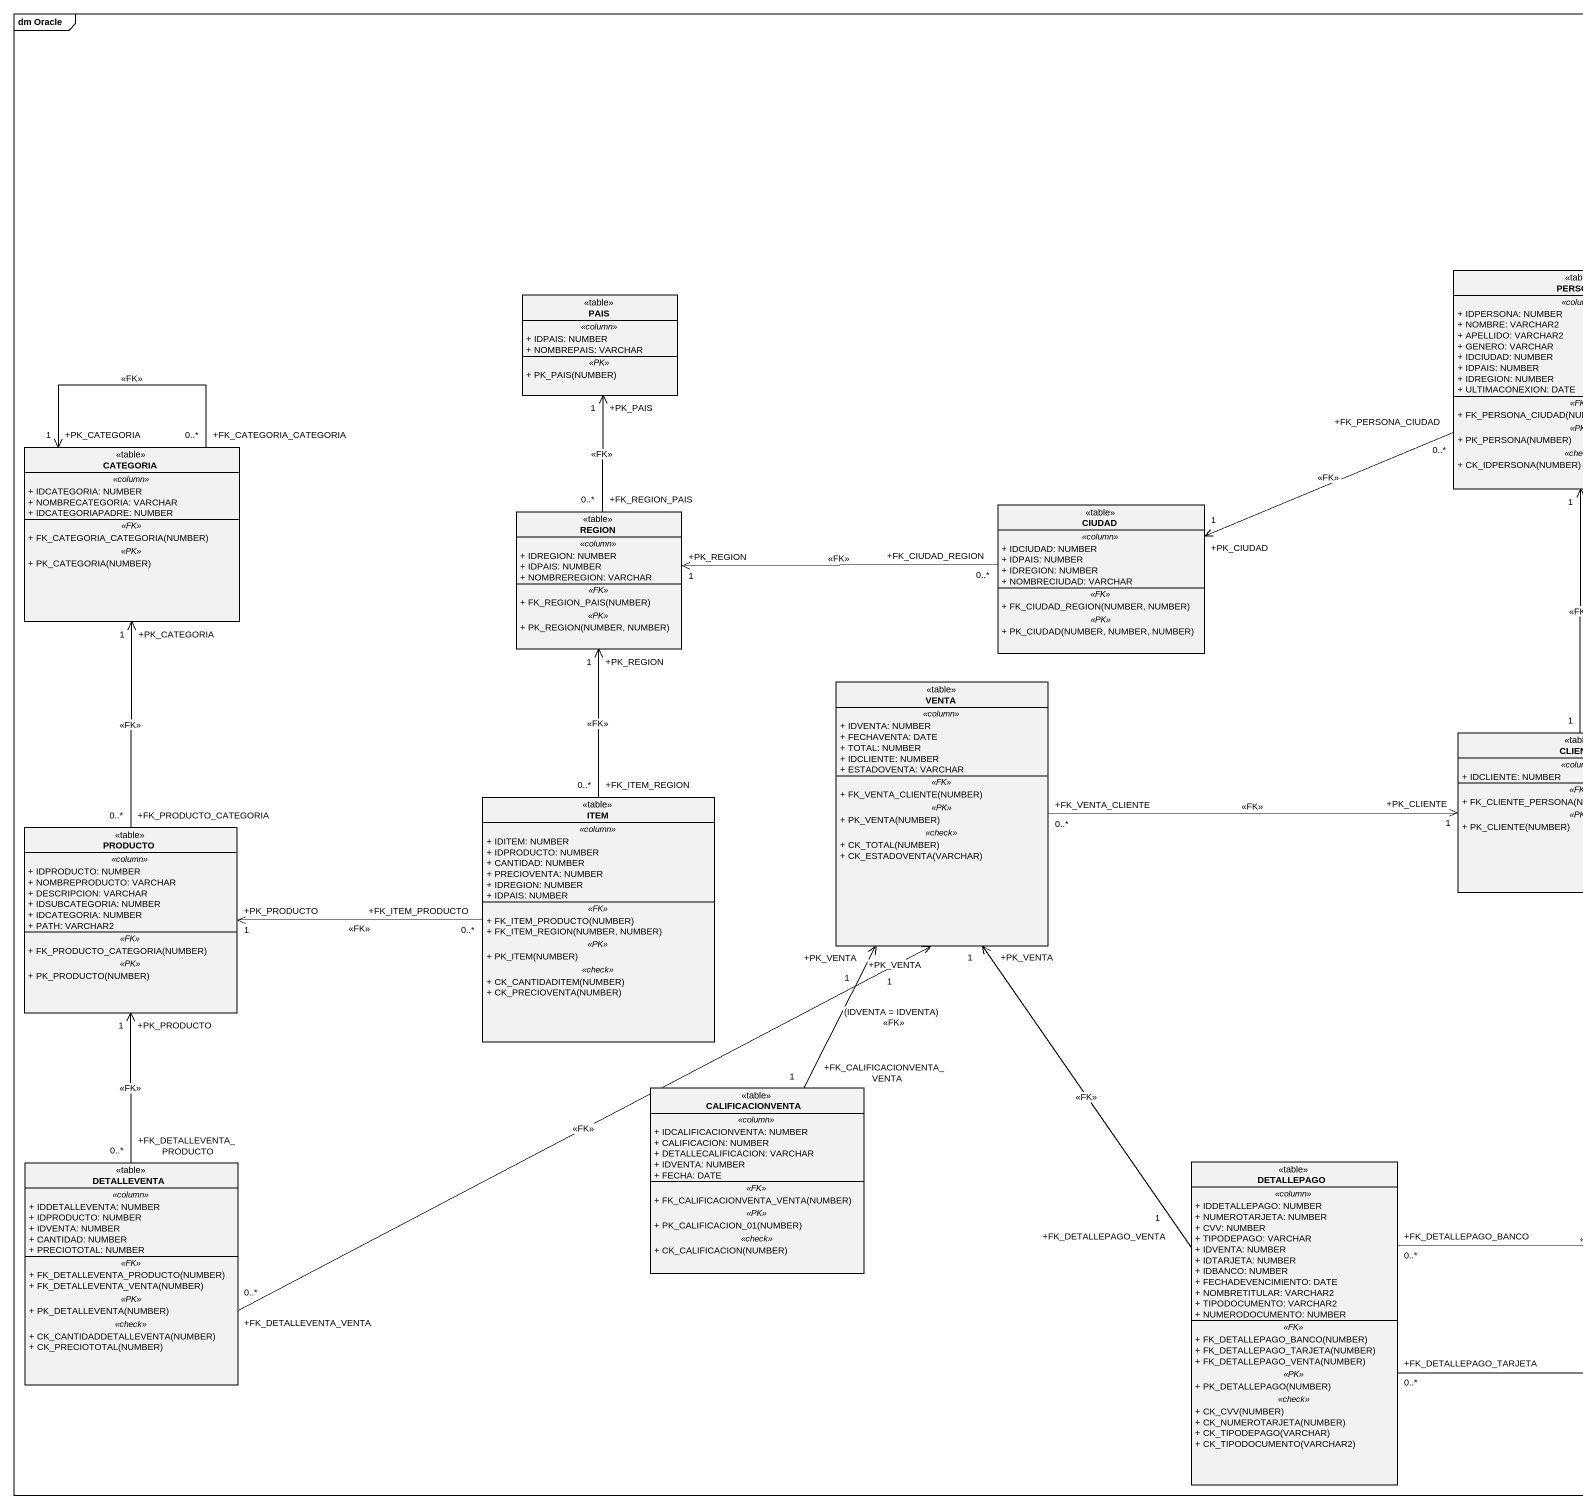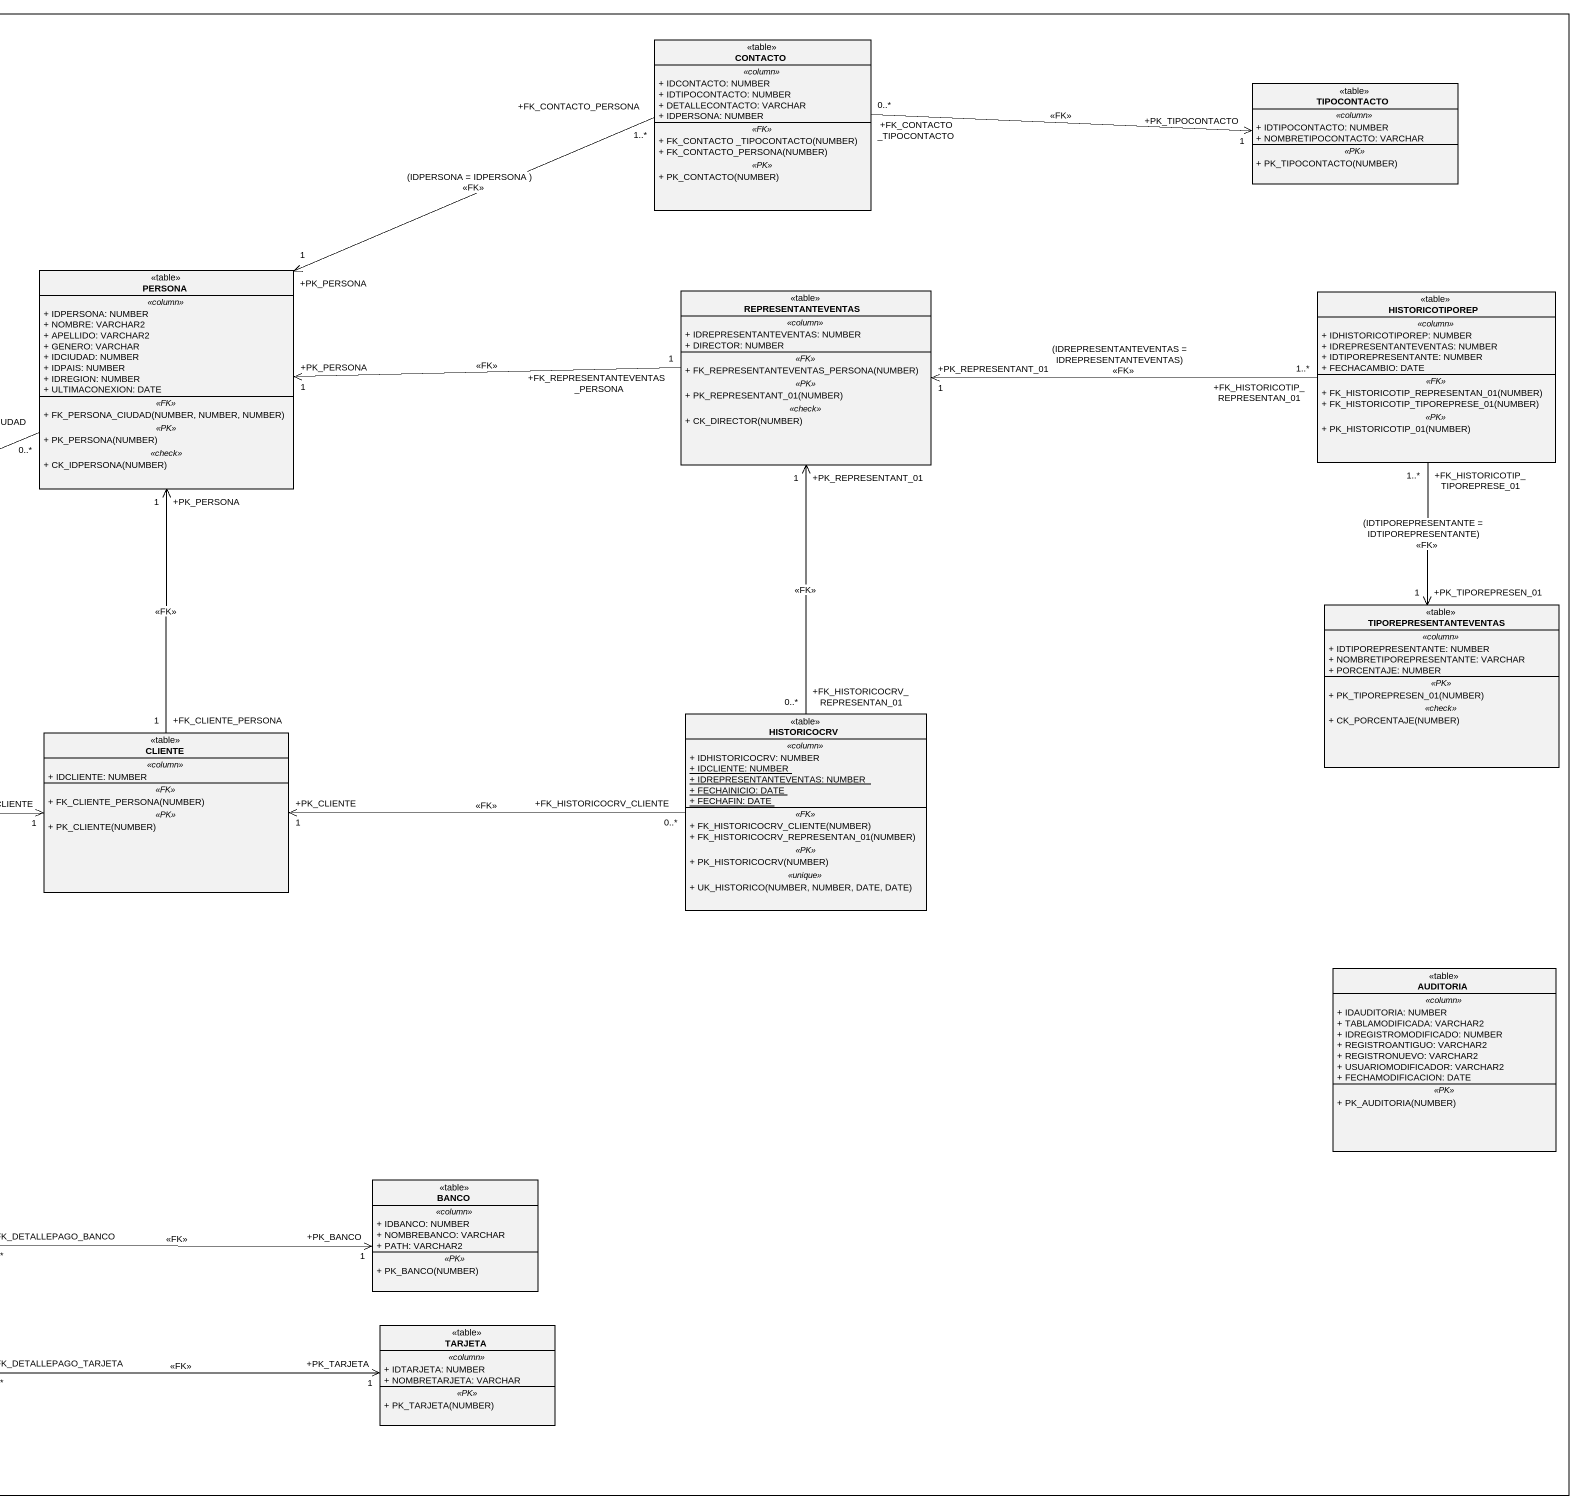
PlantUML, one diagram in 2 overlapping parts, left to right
@startuml
mainframe dm Oracle
hide circle
hide empty members
skinparam classAttributeIconSize 0
class CONTACTO <<table>> {
  .. <<column>> ..
  + IDCONTACTO: NUMBER
  + IDTIPOCONTACTO: NUMBER
  + DETALLECONTACTO: VARCHAR
  + IDPERSONA: NUMBER
  .. <<FK>> ..
  + FK_CONTACTO _TIPOCONTACTO(NUMBER)
  + FK_CONTACTO_PERSONA(NUMBER)
  .. <<PK>> ..
  + PK_CONTACTO(NUMBER)
}
class TIPOCONTACTO <<table>> {
  .. <<column>> ..
  + IDTIPOCONTACTO: NUMBER
  + NOMBRETIPOCONTACTO: VARCHAR
  .. <<PK>> ..
  + PK_TIPOCONTACTO(NUMBER)
}
class PAIS <<table>> {
  .. <<column>> ..
  + IDPAIS: NUMBER
  + NOMBREPAIS: VARCHAR
  .. <<PK>> ..
  + PK_PAIS(NUMBER)
}
class PERSONA <<table>> {
  .. <<column>> ..
  + IDPERSONA: NUMBER
  + NOMBRE: VARCHAR2
  + APELLIDO: VARCHAR2
  + GENERO: VARCHAR
  + IDCIUDAD: NUMBER
  + IDPAIS: NUMBER
  + IDREGION: NUMBER
  + ULTIMACONEXION: DATE
  .. <<FK>> ..
  + FK_PERSONA_CIUDAD(NUMBER, NUMBER, NUMBER)
  .. <<PK>> ..
  + PK_PERSONA(NUMBER)
  .. <<check>> ..
  + CK_IDPERSONA(NUMBER)
}
class REPRESENTANTEVENTAS <<table>> {
  .. <<column>> ..
  + IDREPRESENTANTEVENTAS: NUMBER
  + DIRECTOR: NUMBER
  .. <<FK>> ..
  + FK_REPRESENTANTEVENTAS_PERSONA(NUMBER)
  .. <<PK>> ..
  + PK_REPRESENTANT_01(NUMBER)
  .. <<check>> ..
  + CK_DIRECTOR(NUMBER)
}
class HISTORICOTIPOREP <<table>> {
  .. <<column>> ..
  + IDHISTORICOTIPOREP: NUMBER
  + IDREPRESENTANTEVENTAS: NUMBER
  + IDTIPOREPRESENTANTE: NUMBER
  + FECHACAMBIO: DATE
  .. <<FK>> ..
  + FK_HISTORICOTIP_REPRESENTAN_01(NUMBER)
  + FK_HISTORICOTIP_TIPOREPRESE_01(NUMBER)
  .. <<PK>> ..
  + PK_HISTORICOTIP_01(NUMBER)
}
class CATEGORIA <<table>> {
  .. <<column>> ..
  + IDCATEGORIA: NUMBER
  + NOMBRECATEGORIA: VARCHAR
  + IDCATEGORIAPADRE: NUMBER
  .. <<FK>> ..
  + FK_CATEGORIA_CATEGORIA(NUMBER)
  .. <<PK>> ..
  + PK_CATEGORIA(NUMBER)
}
class REGION <<table>> {
  .. <<column>> ..
  + IDREGION: NUMBER
  + IDPAIS: NUMBER
  + NOMBREREGION: VARCHAR
  .. <<FK>> ..
  + FK_REGION_PAIS(NUMBER)
  .. <<PK>> ..
  + PK_REGION(NUMBER, NUMBER)
}
class CIUDAD <<table>> {
  .. <<column>> ..
  + IDCIUDAD: NUMBER
  + IDPAIS: NUMBER
  + IDREGION: NUMBER
  + NOMBRECIUDAD: VARCHAR
  .. <<FK>> ..
  + FK_CIUDAD_REGION(NUMBER, NUMBER)
  .. <<PK>> ..
  + PK_CIUDAD(NUMBER, NUMBER, NUMBER)
}
class TIPOREPRESENTANTEVENTAS <<table>> {
  .. <<column>> ..
  + IDTIPOREPRESENTANTE: NUMBER
  + NOMBRETIPOREPRESENTANTE: VARCHAR
  + PORCENTAJE: NUMBER
  .. <<PK>> ..
  + PK_TIPOREPRESEN_01(NUMBER)
  .. <<check>> ..
  + CK_PORCENTAJE(NUMBER)
}
class VENTA <<table>> {
  .. <<column>> ..
  + IDVENTA: NUMBER
  + FECHAVENTA: DATE
  + TOTAL: NUMBER
  + IDCLIENTE: NUMBER
  + ESTADOVENTA: VARCHAR
  .. <<FK>> ..
  + FK_VENTA_CLIENTE(NUMBER)
  .. <<PK>> ..
  + PK_VENTA(NUMBER)
  .. <<check>> ..
  + CK_TOTAL(NUMBER)
  + CK_ESTADOVENTA(VARCHAR)
}
class HISTORICOCRV <<table>> {
  .. <<column>> ..
  + IDHISTORICOCRV: NUMBER
  {static} + IDCLIENTE: NUMBER
  {static} + IDREPRESENTANTEVENTAS: NUMBER
  {static} + FECHAINICIO: DATE
  {static} + FECHAFIN: DATE
  .. <<FK>> ..
  + FK_HISTORICOCRV_CLIENTE(NUMBER)
  + FK_HISTORICOCRV_REPRESENTAN_01(NUMBER)
  .. <<PK>> ..
  + PK_HISTORICOCRV(NUMBER)
  .. <<unique>> ..
  + UK_HISTORICO(NUMBER, NUMBER, DATE, DATE)
}
class CLIENTE <<table>> {
  .. <<column>> ..
  + IDCLIENTE: NUMBER
  .. <<FK>> ..
  + FK_CLIENTE_PERSONA(NUMBER)
  .. <<PK>> ..
  + PK_CLIENTE(NUMBER)
}
class ITEM <<table>> {
  .. <<column>> ..
  + IDITEM: NUMBER
  + IDPRODUCTO: NUMBER
  + CANTIDAD: NUMBER
  + PRECIOVENTA: NUMBER
  + IDREGION: NUMBER
  + IDPAIS: NUMBER
  .. <<FK>> ..
  + FK_ITEM_PRODUCTO(NUMBER)
  + FK_ITEM_REGION(NUMBER, NUMBER)
  .. <<PK>> ..
  + PK_ITEM(NUMBER)
  .. <<check>> ..
  + CK_CANTIDADITEM(NUMBER)
  + CK_PRECIOVENTA(NUMBER)
}
class PRODUCTO <<table>> {
  .. <<column>> ..
  + IDPRODUCTO: NUMBER
  + NOMBREPRODUCTO: VARCHAR
  + DESCRIPCION: VARCHAR
  + IDSUBCATEGORIA: NUMBER
  + IDCATEGORIA: NUMBER
  + PATH: VARCHAR2
  .. <<FK>> ..
  + FK_PRODUCTO_CATEGORIA(NUMBER)
  .. <<PK>> ..
  + PK_PRODUCTO(NUMBER)
}
class AUDITORIA <<table>> {
  .. <<column>> ..
  + IDAUDITORIA: NUMBER
  + TABLAMODIFICADA: VARCHAR2
  + IDREGISTROMODIFICADO: NUMBER
  + REGISTROANTIGUO: VARCHAR2
  + REGISTRONUEVO: VARCHAR2
  + USUARIOMODIFICADOR: VARCHAR2
  + FECHAMODIFICACION: DATE
  .. <<PK>> ..
  + PK_AUDITORIA(NUMBER)
}
class CALIFICACIONVENTA <<table>> {
  .. <<column>> ..
  + IDCALIFICACIONVENTA: NUMBER
  + CALIFICACION: NUMBER
  + DETALLECALIFICACION: VARCHAR
  + IDVENTA: NUMBER
  + FECHA: DATE
  .. <<FK>> ..
  + FK_CALIFICACIONVENTA_VENTA(NUMBER)
  .. <<PK>> ..
  + PK_CALIFICACION_01(NUMBER)
  .. <<check>> ..
  + CK_CALIFICACION(NUMBER)
}
class DETALLEVENTA <<table>> {
  .. <<column>> ..
  + IDDETALLEVENTA: NUMBER
  + IDPRODUCTO: NUMBER
  + IDVENTA: NUMBER
  + CANTIDAD: NUMBER
  + PRECIOTOTAL: NUMBER
  .. <<FK>> ..
  + FK_DETALLEVENTA_PRODUCTO(NUMBER)
  + FK_DETALLEVENTA_VENTA(NUMBER)
  .. <<PK>> ..
  + PK_DETALLEVENTA(NUMBER)
  .. <<check>> ..
  + CK_CANTIDADDETALLEVENTA(NUMBER)
  + CK_PRECIOTOTAL(NUMBER)
}
class DETALLEPAGO <<table>> {
  .. <<column>> ..
  + IDDETALLEPAGO: NUMBER
  + NUMEROTARJETA: NUMBER
  + CVV: NUMBER
  + TIPODEPAGO: VARCHAR
  + IDVENTA: NUMBER
  + IDTARJETA: NUMBER
  + IDBANCO: NUMBER
  + FECHADEVENCIMIENTO: DATE
  + NOMBRETITULAR: VARCHAR2
  + TIPODOCUMENTO: VARCHAR2
  + NUMERODOCUMENTO: NUMBER
  .. <<FK>> ..
  + FK_DETALLEPAGO_BANCO(NUMBER)
  + FK_DETALLEPAGO_TARJETA(NUMBER)
  + FK_DETALLEPAGO_VENTA(NUMBER)
  .. <<PK>> ..
  + PK_DETALLEPAGO(NUMBER)
  .. <<check>> ..
  + CK_CVV(NUMBER)
  + CK_NUMEROTARJETA(NUMBER)
  + CK_TIPODEPAGO(VARCHAR)
  + CK_TIPODOCUMENTO(VARCHAR2)
}
class BANCO <<table>> {
  .. <<column>> ..
  + IDBANCO: NUMBER
  + NOMBREBANCO: VARCHAR
  + PATH: VARCHAR2
  .. <<PK>> ..
  + PK_BANCO(NUMBER)
}
class TARJETA <<table>> {
  .. <<column>> ..
  + IDTARJETA: NUMBER
  + NOMBRETARJETA: VARCHAR
  .. <<PK>> ..
  + PK_TARJETA(NUMBER)
}
CONTACTO "+FK_CONTACTO _TIPOCONTACTO\n0..*" -right-> "+PK_TIPOCONTACTO\n1" TIPOCONTACTO : <<FK>>
CONTACTO "+FK_CONTACTO_PERSONA\n1..*" -left-> "+PK_PERSONA\n1" PERSONA : (IDPERSONA = IDPERSONA )\n<<FK>>
PERSONA "+FK_PERSONA_CIUDAD\n0..*" -left-> "+PK_CIUDAD\n1" CIUDAD : <<FK>>
REPRESENTANTEVENTAS "+FK_REPRESENTANTEVENTAS_PERSONA\n1" -left-> "+PK_PERSONA\n1" PERSONA : <<FK>>
HISTORICOTIPOREP "+FK_HISTORICOTIP_REPRESENTAN_01\n1..*" -left-> "+PK_REPRESENTANT_01\n1" REPRESENTANTEVENTAS : (IDREPRESENTANTEVENTAS = IDREPRESENTANTEVENTAS)\n<<FK>>
HISTORICOTIPOREP "+FK_HISTORICOTIP_TIPOREPRESE_01\n1..*" --> "+PK_TIPOREPRESEN_01\n1" TIPOREPRESENTANTEVENTAS : (IDTIPOREPRESENTANTE = IDTIPOREPRESENTANTE)\n<<FK>>
CATEGORIA "+FK_CATEGORIA_CATEGORIA\n0..*" --> "+PK_CATEGORIA\n1" CATEGORIA : <<FK>>
REGION "+FK_REGION_PAIS\n0..*" -up-> "+PK_PAIS\n1" PAIS : <<FK>>
CIUDAD "+FK_CIUDAD_REGION\n0..*" -left-> "+PK_REGION\n1" REGION : <<FK>>
VENTA "+FK_VENTA_CLIENTE\n0..*" -right-> "+PK_CLIENTE\n1" CLIENTE : <<FK>>
HISTORICOCRV "+FK_HISTORICOCRV_REPRESENTAN_01\n0..*" -up-> "+PK_REPRESENTANT_01\n1" REPRESENTANTEVENTAS : <<FK>>
HISTORICOCRV "+FK_HISTORICOCRV_CLIENTE\n0..*" -left-> "+PK_CLIENTE\n1" CLIENTE : <<FK>>
CLIENTE "+FK_CLIENTE_PERSONA\n1" -up-> "+PK_PERSONA\n1" PERSONA : <<FK>>
ITEM "+FK_ITEM_REGION\n0..*" -up-> "+PK_REGION\n1" REGION : <<FK>>
ITEM "+FK_ITEM_PRODUCTO\n0..*" -left-> "+PK_PRODUCTO\n1" PRODUCTO : <<FK>>
PRODUCTO "+FK_PRODUCTO_CATEGORIA\n0..*" -up-> "+PK_CATEGORIA\n1" CATEGORIA : <<FK>>
CALIFICACIONVENTA "+FK_CALIFICACIONVENTA_VENTA\n1" -up-> "+PK_VENTA\n1" VENTA : (IDVENTA = IDVENTA)\n<<FK>>
DETALLEVENTA "+FK_DETALLEVENTA_VENTA\n0..*" -right-> "+PK_VENTA\n1" VENTA : <<FK>>
DETALLEVENTA "+FK_DETALLEVENTA_PRODUCTO\n0..*" -up-> "+PK_PRODUCTO\n1" PRODUCTO : <<FK>>
DETALLEPAGO "+FK_DETALLEPAGO_VENTA\n1" -up-> "+PK_VENTA\n1" VENTA : <<FK>>
DETALLEPAGO "+FK_DETALLEPAGO_BANCO\n0..*" -right-> "+PK_BANCO\n1" BANCO : <<FK>>
DETALLEPAGO "+FK_DETALLEPAGO_TARJETA\n0..*" -right-> "+PK_TARJETA\n1" TARJETA : <<FK>>
@enduml
